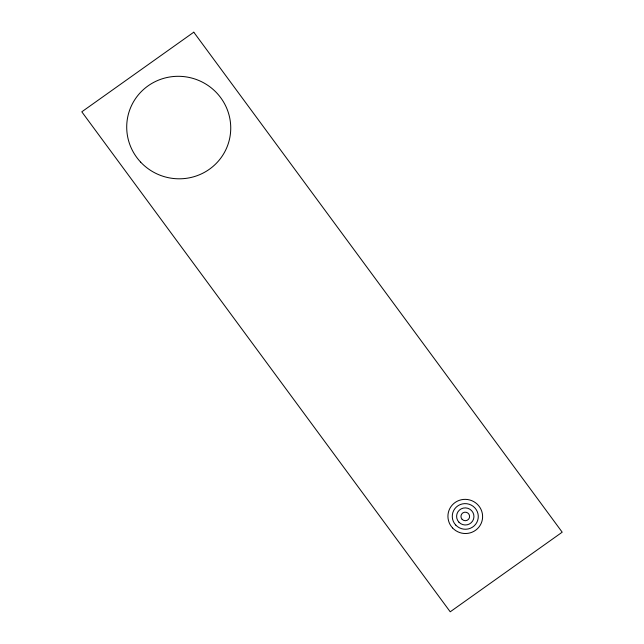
<?xml version="1.0" encoding="UTF-8"?>
<svg xmlns="http://www.w3.org/2000/svg" width="644" height="644" viewBox="0 0 644 644"><rect width="100%" height="100%" fill="white"/><g stroke="black" fill="none" stroke-linecap="round" stroke-linejoin="round"><path stroke-width="0.97" d="M193.78 32.2L81.804 111.815L450.22 611.8L562.196 532.186L193.78 32.2M140.682 162.151A52.092 51.182 16.5 0 0 228.467 143.024A52.092 51.182 16.5 0 0 167.038 77.505A52.092 51.182 16.5 0 0 140.682 162.151M462.102 519.322A4.339 4.266 16.5 0 0 469.42 517.728A4.339 4.266 16.5 0 0 464.3 512.27A4.339 4.266 16.5 0 0 462.102 519.322M458.931 522.204A8.678 8.533 16.5 0 0 473.565 519.016A8.678 8.533 16.5 0 0 463.326 508.092A8.678 8.533 16.5 0 0 458.931 522.204M455.759 525.085A13.025 12.8 16.5 0 0 477.711 520.304A13.025 12.8 16.5 0 0 462.352 503.922A13.025 12.8 16.5 0 0 455.759 525.085M452.587 527.967A17.364 17.058 16.5 0 0 481.849 521.592A17.364 17.058 16.5 0 0 461.378 499.752A17.364 17.058 16.5 0 0 452.587 527.967"/></g></svg>
